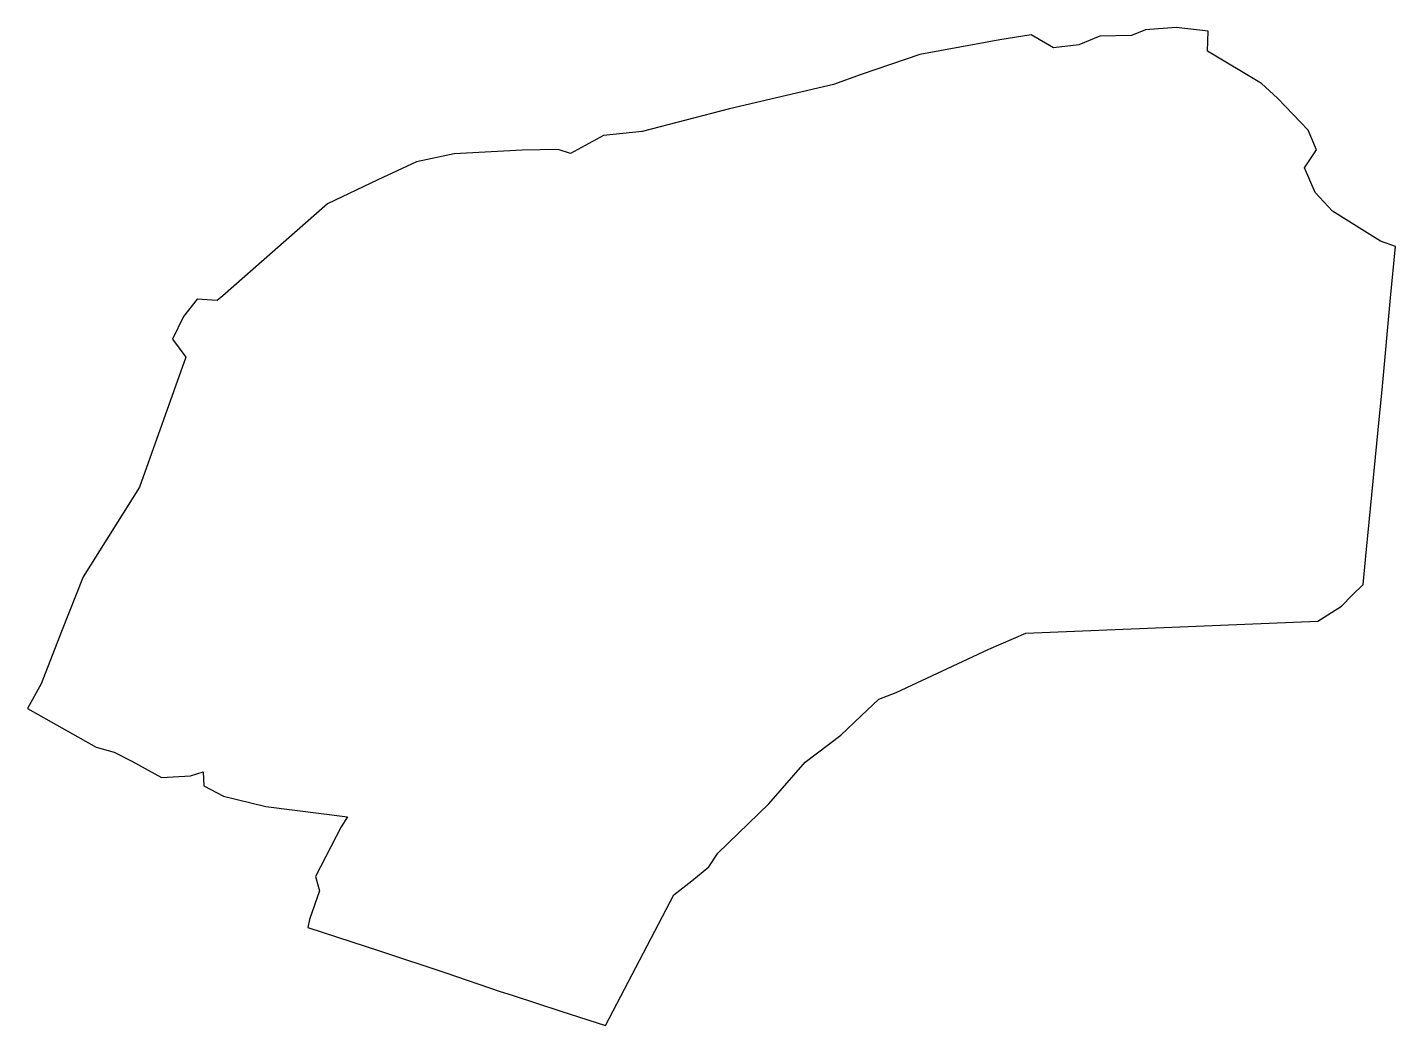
# Model space of a CAD drawing. Header units: metres. Extents: x 243411 to 243846, y 280911 to 281228.
import ezdxf

# ---------------------------------------------------------------- set-up
doc = ezdxf.new("R2010")
doc.units = ezdxf.units.M
doc.layers.add('CAND_00_구역계', color=1, linetype='Continuous')

msp = doc.modelspace()

# ---------------------------------------------------------------- linework, layer by layer
at = {"layer": 'CAND_00_구역계'}
msp.add_lwpolyline([(243844.55, 281142.37), (243846.14, 281158.7), (243841.32, 281160.32), (243826.04, 281169.87), (243820.59, 281175.87), (243817.19, 281183.74), (243821, 281189.41), (243818.34, 281195.72), (243808.61, 281205.82), (243803.51, 281210.52), (243786.27, 281220.86), (243786.5, 281227.16), (243776.36, 281228.39), (243766.61, 281227.57), (243762.1, 281225.82), (243752.01, 281225.63), (243745.42, 281222.79), (243737.3, 281221.87), (243730.23, 281226.02), (243720.24, 281224.42), (243694.77, 281219.78), (243676.15, 281213.34), (243667.34, 281210.2), (243634.22, 281202.51), (243606.49, 281195.27), (243594.25, 281193.96), (243583.69, 281188.27), (243579.78, 281189.58), (243568.34, 281189.29), (243546.75, 281188.11), (243534.67, 281185.65), (243522.42, 281179.84), (243506.44, 281172.27), (243473.14, 281143.03), (243471.37, 281141.48), (243464.99, 281141.97), (243460.59, 281136.44), (243457.14, 281129.23), (243461.32, 281123.5), (243446.6, 281082.14), (243428.74, 281053.55), (243421.85, 281036.17), (243415.36, 281019.51), (243410.96, 281011.72), (243432.82, 280999.36), (243438.57, 280997.78), (243444.13, 280994.93), (243453.58, 280989.76), (243462.88, 280990.27), (243466.92, 280991.59), (243467.09, 280987.07), (243473.33, 280983.8), (243486.79, 280980.48), (243512.73, 280977.24), (243510.74, 280974.01), (243502.65, 280958.23), (243503.91, 280953.7), (243500.69, 280944.62), (243500.13, 280942.02), (243523.24, 280934.48), (243544, 280927.58), (243561.37, 280921.7), (243565.16, 280920.47), (243580.64, 280915.43), (243594.87, 280910.8), (243616.61, 280952.38), (243622.29, 280956.89), (243627.68, 280961.34), (243630.57, 280965.67), (243646.75, 280981.35), (243658.31, 280994.64), (243669.7, 281003.24), (243676.15, 281009.38), (243681.74, 281014.7), (243687.27, 281016.83), (243716.77, 281030.58), (243728.57, 281035.67), (243821.35, 281039.45), (243828.96, 281044.24), (243832.35, 281047.7), (243835.78, 281051.19), (243836.87, 281062.37), (243837.29, 281066.58), (243841.03, 281104.74), (243841.81, 281113.05), (243844.55, 281142.37)], close=True, dxfattribs=at)

doc.saveas('drawing.dxf')
